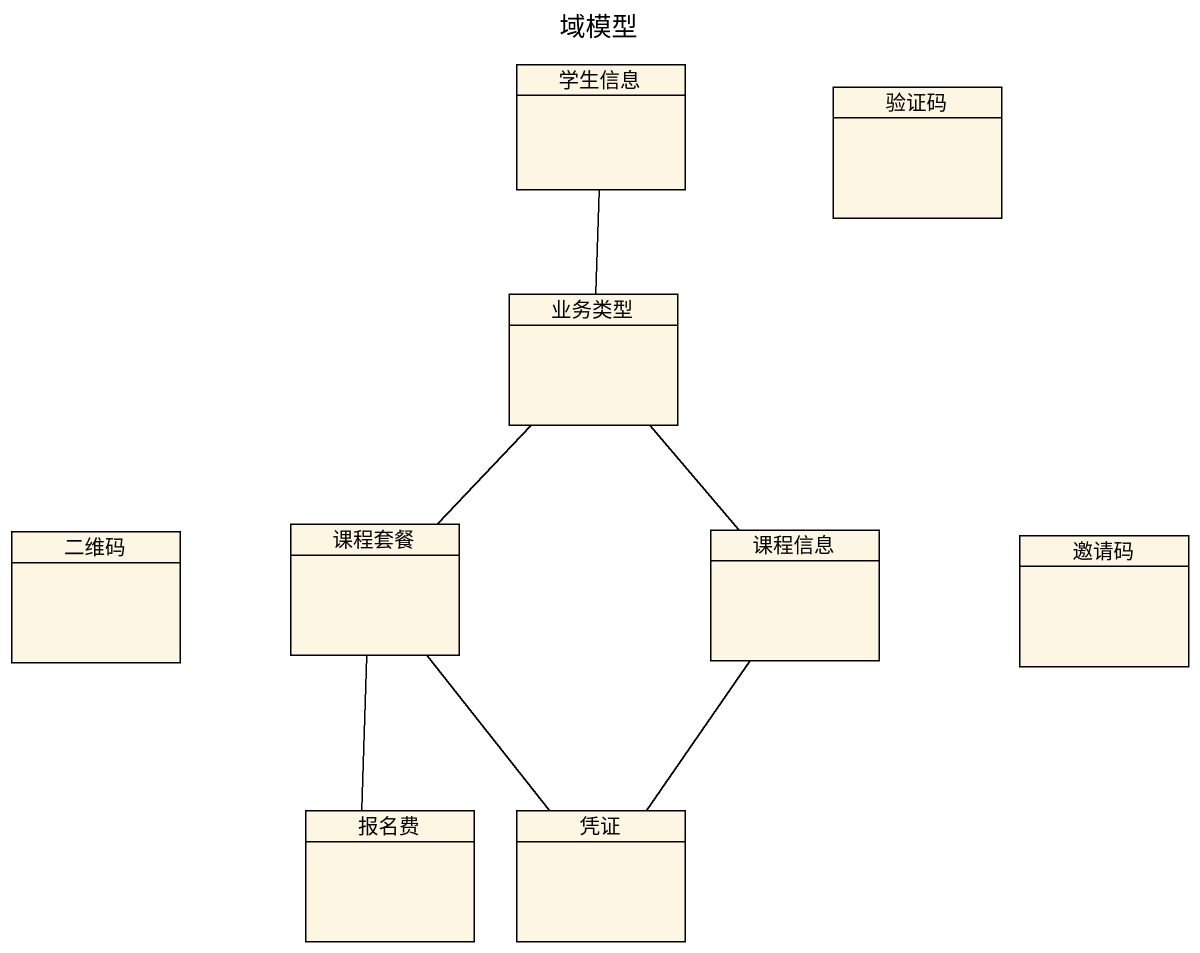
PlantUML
@startuml
title 域模型
hide circle
hide empty members
class 学生信息
class 验证码
class 业务类型
class 二维码
class 课程套餐
class 课程信息
class 邀请码
class 报名费
class 凭证
学生信息 -- 业务类型
业务类型 -- 课程套餐
业务类型 -- 课程信息
课程套餐 -- 报名费
课程套餐 -- 凭证
课程信息 -- 凭证
@enduml
